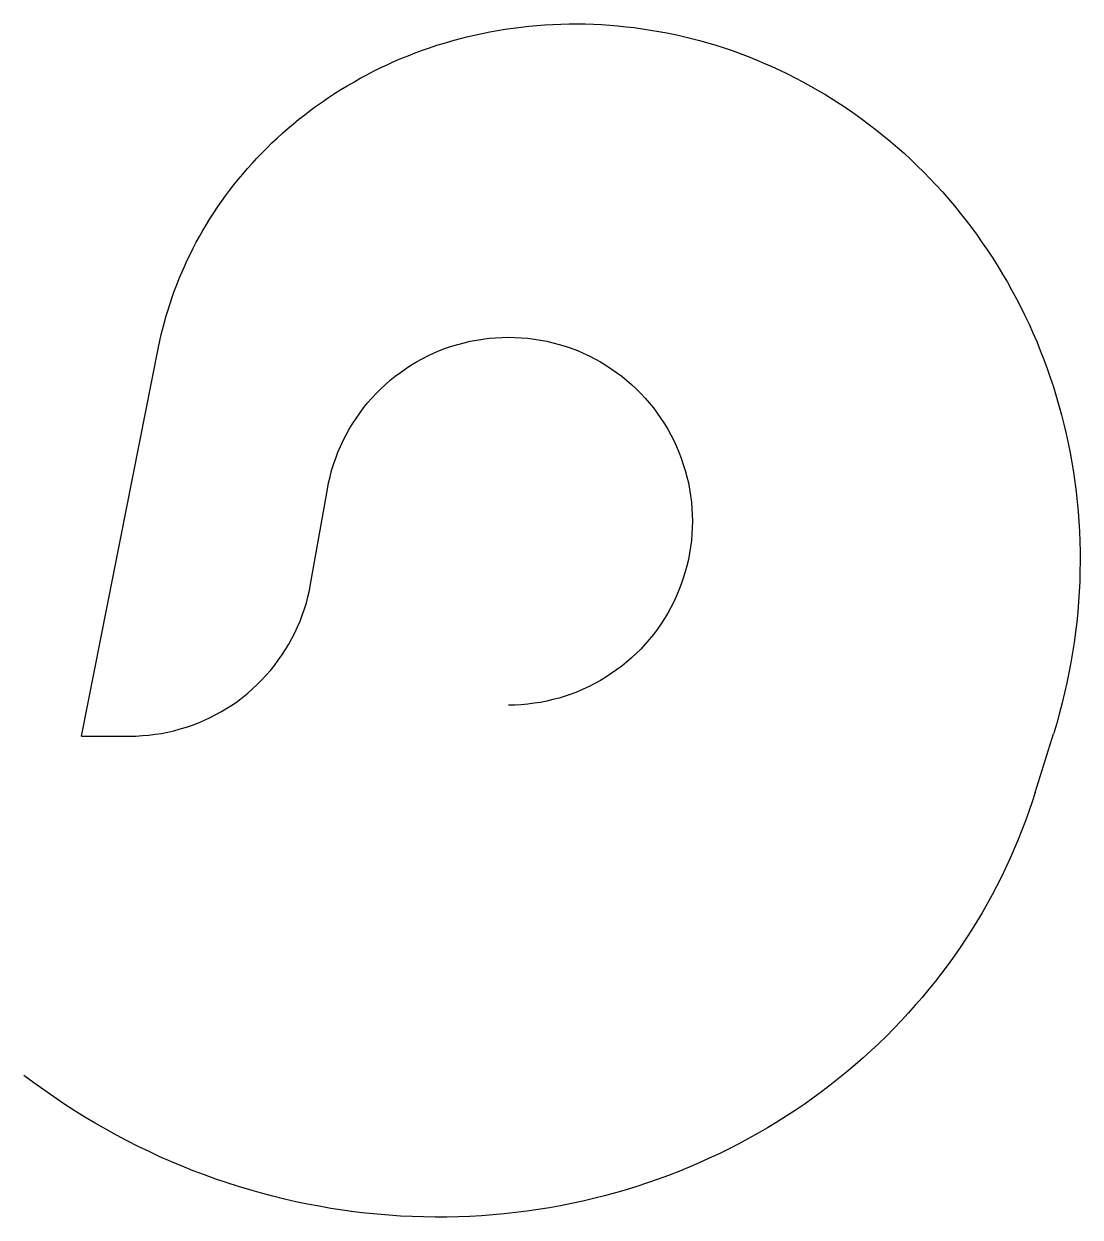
# Model space of a CAD drawing. Header units: metres. Extents: x -500 to 8685, y -4181 to 6191.
import ezdxf

# ---------------------------------------------------------------- set-up
doc = ezdxf.new("R2010")
doc.units = ezdxf.units.M

msp = doc.modelspace()

# ---------------------------------------------------------------- linework, layer by layer
at = {"layer": 'NorminalTrack', "color": 1}
msp.add_lwpolyline([(0, 0), (419, 0), (474, 1), (530, 4), (586, 9), (641, 16), (696, 24), (751, 35), (805, 47), (859, 62), (913, 78), (966, 96), (1018, 116), (1069, 138), (1120, 162), (1169, 187), (1218, 214), (1266, 243), (1313, 273), (1359, 305), (1403, 339), (1446, 374), (1489, 411), (1529, 449), (1569, 488), (1607, 529), (1644, 571), (1679, 615), (1712, 659), (1744, 705), (1775, 752), (1803, 800), (1831, 848), (1856, 898), (1879, 949), (1901, 1000), (1921, 1052), (1939, 1105), (1956, 1158), (1970, 1212), (1983, 1267), (1993, 1321), (1993, 1321), (2139, 2146), (2149, 2201), (2162, 2255), (2176, 2309), (2193, 2362), (2211, 2415), (2231, 2467), (2253, 2519), (2276, 2569), (2302, 2619), (2329, 2668), (2357, 2716), (2388, 2762), (2420, 2808), (2453, 2853), (2489, 2896), (2525, 2938), (2563, 2979), (2603, 3019), (2644, 3057), (2686, 3093), (2729, 3128), (2774, 3162), (2819, 3194), (2866, 3224), (2914, 3253), (2963, 3280), (3013, 3305), (3063, 3329), (3115, 3351), (3167, 3371), (3219, 3389), (3273, 3405), (3327, 3420), (3381, 3432), (3436, 3443), (3491, 3452), (3546, 3459), (3602, 3463), (3658, 3466), (3714, 3467), (3769, 3466), (3825, 3463), (3881, 3459), (3936, 3452), (3991, 3443), (4046, 3432), (4100, 3420), (4154, 3405), (4208, 3389), (4260, 3371), (4313, 3351), (4364, 3329), (4415, 3305), (4464, 3280), (4513, 3253), (4561, 3224), (4608, 3194), (4653, 3162), (4698, 3128), (4741, 3093), (4784, 3057), (4824, 3019), (4864, 2979), (4902, 2938), (4938, 2896), (4974, 2853), (5007, 2808), (5039, 2762), (5070, 2716), (5098, 2668), (5125, 2619), (5151, 2569), (5174, 2519), (5196, 2467), (5216, 2415), (5234, 2362), (5251, 2309), (5265, 2255), (5278, 2201), (5288, 2146), (5297, 2091), (5304, 2035), (5309, 1980), (5312, 1924), (5313, 1868), (5312, 1812), (5309, 1757), (5304, 1701), (5297, 1646), (5288, 1591), (5278, 1536), (5265, 1481), (5251, 1427), (5234, 1374), (5216, 1321), (5196, 1269), (5174, 1218), (5151, 1167), (5125, 1118), (5098, 1069), (5070, 1021), (5039, 974), (5007, 928), (4974, 884), (4938, 840), (4902, 798), (4864, 757), (4824, 718), (4784, 680), (4741, 643), (4698, 608), (4653, 575), (4608, 543), (4561, 512), (4513, 483), (4464, 456), (4415, 431), (4364, 407), (4313, 386), (4260, 366), (4208, 347), (4154, 331), (4100, 317), (4046, 304), (3991, 293), (3936, 285), (3881, 278), (3825, 273), (3769, 270), (3714, 269)], dxfattribs=at)
at = {"layer": 'WindSpiral', "color": 3}
for p, q in [((0, 0), (671, 3380)), ((8294, -490), (8453, 21))]:
    msp.add_line(p, q, dxfattribs=at)
for points in [[(671, 3380), (682, 3435), (694, 3490), (708, 3544), (722, 3599), (737, 3653), (754, 3707), (771, 3761), (789, 3815), (808, 3869), (829, 3923), (850, 3977), (872, 4030), (896, 4083), (920, 4136), (945, 4188), (972, 4241), (999, 4293), (1027, 4344), (1057, 4396), (1087, 4447), (1118, 4497), (1151, 4548), (1184, 4597), (1218, 4647), (1253, 4696), (1289, 4744), (1326, 4792), (1364, 4839), (1403, 4886), (1443, 4933), (1484, 4979), (1526, 5024), (1569, 5068), (1612, 5112), (1657, 5156), (1702, 5199), (1748, 5241), (1795, 5282), (1843, 5323), (1892, 5362), (1942, 5402), (1992, 5440), (2044, 5478), (2096, 5515), (2149, 5551), (2202, 5586), (2257, 5620), (2312, 5654), (2368, 5686), (2425, 5718), (2482, 5749), (2540, 5779), (2599, 5808), (2658, 5836), (2718, 5863), (2779, 5889), (2840, 5914), (2902, 5939), (2965, 5962), (3028, 5984), (3091, 6005), (3156, 6025), (3220, 6044), (3285, 6061), (3351, 6078), (3417, 6094), (3484, 6108), (3551, 6122), (3618, 6134), (3686, 6145), (3754, 6155), (3823, 6164), (3892, 6171), (3961, 6178), (4030, 6183), (4100, 6187), (4170, 6190), (4240, 6191), (4311, 6191), (4381, 6191), (4452, 6188), (4523, 6185), (4594, 6180), (4665, 6175), (4736, 6167), (4807, 6159), (4879, 6149), (4950, 6138), (5021, 6126), (5092, 6113), (5164, 6098), (5235, 6082), (5306, 6065), (5376, 6046), (5447, 6026), (5518, 6005), (5588, 5982), (5658, 5959), (5728, 5934), (5797, 5907), (5866, 5880), (5935, 5851), (6004, 5821), (6072, 5789), (6140, 5757), (6208, 5723), (6274, 5688), (6341, 5651), (6407, 5613), (6473, 5574), (6538, 5534), (6602, 5493), (6666, 5450), (6729, 5406), (6792, 5361), (6854, 5315), (6915, 5268), (6976, 5219), (7036, 5169), (7095, 5118), (7154, 5066), (7211, 5013), (7268, 4958), (7324, 4903), (7379, 4846), (7434, 4789), (7487, 4730), (7540, 4670), (7591, 4609), (7642, 4547), (7691, 4484), (7740, 4420), (7788, 4355), (7834, 4289), (7880, 4223), (7925, 4155), (7968, 4086), (8010, 4016), (8052, 3946), (8092, 3874), (8130, 3802), (8168, 3729), (8205, 3655), (8240, 3580), (8274, 3505), (8307, 3429), (8338, 3352), (8369, 3274), (8398, 3196), (8425, 3116), (8452, 3037), (8477, 2956), (8500, 2875), (8522, 2794), (8543, 2712), (8563, 2629), (8581, 2546), (8598, 2462), (8613, 2378), (8627, 2294), (8639, 2209), (8650, 2124), (8659, 2038), (8667, 1952), (8674, 1866), (8679, 1779), (8682, 1692), (8684, 1605), (8685, 1518), (8683, 1430), (8681, 1342), (8677, 1255), (8671, 1167), (8664, 1079), (8655, 991), (8644, 903), (8633, 815), (8619, 727), (8604, 639), (8587, 551), (8569, 463), (8549, 375), (8528, 288), (8505, 201), (8481, 114), (8455, 27), (8453, 21)], [(8294, -490), (8267, -572), (8239, -655), (8209, -737), (8178, -819), (8146, -900), (8112, -981), (8076, -1062), (8039, -1142), (8001, -1222), (7961, -1301), (7919, -1380), (7876, -1458), (7832, -1535), (7786, -1612), (7739, -1688), (7690, -1763), (7640, -1838), (7589, -1912), (7536, -1986), (7482, -2058), (7426, -2130), (7369, -2201), (7311, -2271), (7251, -2340), (7190, -2408), (7128, -2475), (7064, -2542), (7000, -2607), (6933, -2671), (6866, -2734), (6797, -2797), (6728, -2858), (6657, -2918), (6584, -2977), (6511, -3034), (6436, -3091), (6361, -3146), (6284, -3201), (6206, -3253), (6127, -3305), (6047, -3355), (5966, -3405), (5884, -3452), (5801, -3499), (5717, -3544), (5633, -3587), (5547, -3630), (5460, -3670), (5373, -3710), (5284, -3748), (5195, -3784), (5105, -3819), (5014, -3852), (4923, -3884), (4830, -3915), (4737, -3943), (4644, -3971), (4549, -3996), (4454, -4020), (4359, -4043), (4263, -4063), (4166, -4083), (4069, -4100), (3972, -4116), (3874, -4130), (3775, -4142), (3677, -4153), (3577, -4162), (3478, -4169), (3378, -4175), (3278, -4179), (3178, -4181), (3077, -4181), (2976, -4180), (2876, -4177), (2775, -4172), (2674, -4165), (2573, -4157), (2471, -4146), (2370, -4134), (2269, -4121), (2168, -4105), (2067, -4087), (1967, -4068), (1866, -4047), (1766, -4024), (1665, -4000), (1565, -3973), (1466, -3945), (1367, -3915), (1268, -3884), (1169, -3850), (1071, -3815), (973, -3778), (876, -3739), (779, -3698), (683, -3656), (588, -3612), (493, -3566), (399, -3518), (305, -3469), (212, -3418), (120, -3365), (29, -3311), (-62, -3254), (-152, -3197), (-240, -3137), (-328, -3076), (-415, -3013), (-500, -2950)]]:
    msp.add_lwpolyline(points, dxfattribs=at)

doc.saveas('drawing.dxf')
